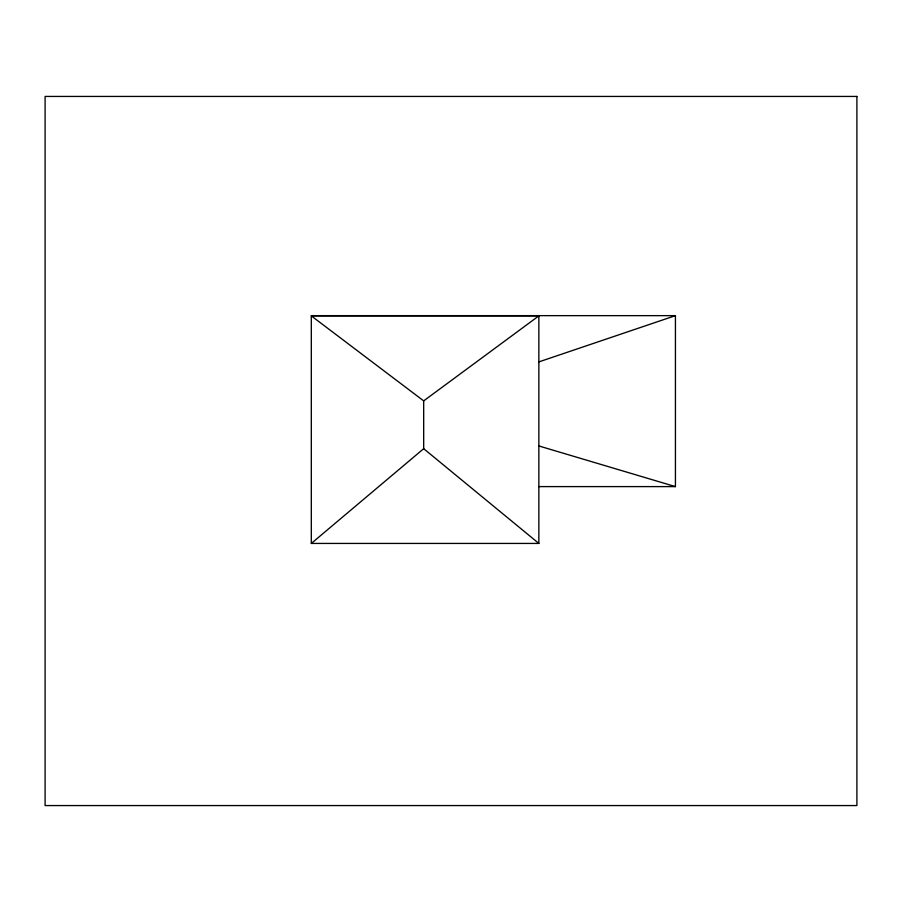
<?xml version="1.0" encoding="UTF-8"?>
<svg xmlns="http://www.w3.org/2000/svg" width="902" height="902" viewBox="0 0 902 902"><rect width="100%" height="100%" fill="white"/><g stroke="black" fill="none" stroke-linecap="round" stroke-linejoin="round"><path stroke-width="1.35" d="M538.855 486.606L675.429 486.606L675.429 315.644L311.303 315.644L311.303 543.432L423.681 448.689L423.681 400.883L311.303 315.88L538.855 315.88L423.681 400.883M538.855 361.905L675.429 315.644M311.303 543.432L538.855 543.432L538.855 315.644M538.855 445.949L675.429 486.606M423.681 448.689L538.855 543.432M856.9 96.435L45.1 96.435L45.1 805.565L856.9 805.565L856.9 96.435"/></g></svg>
